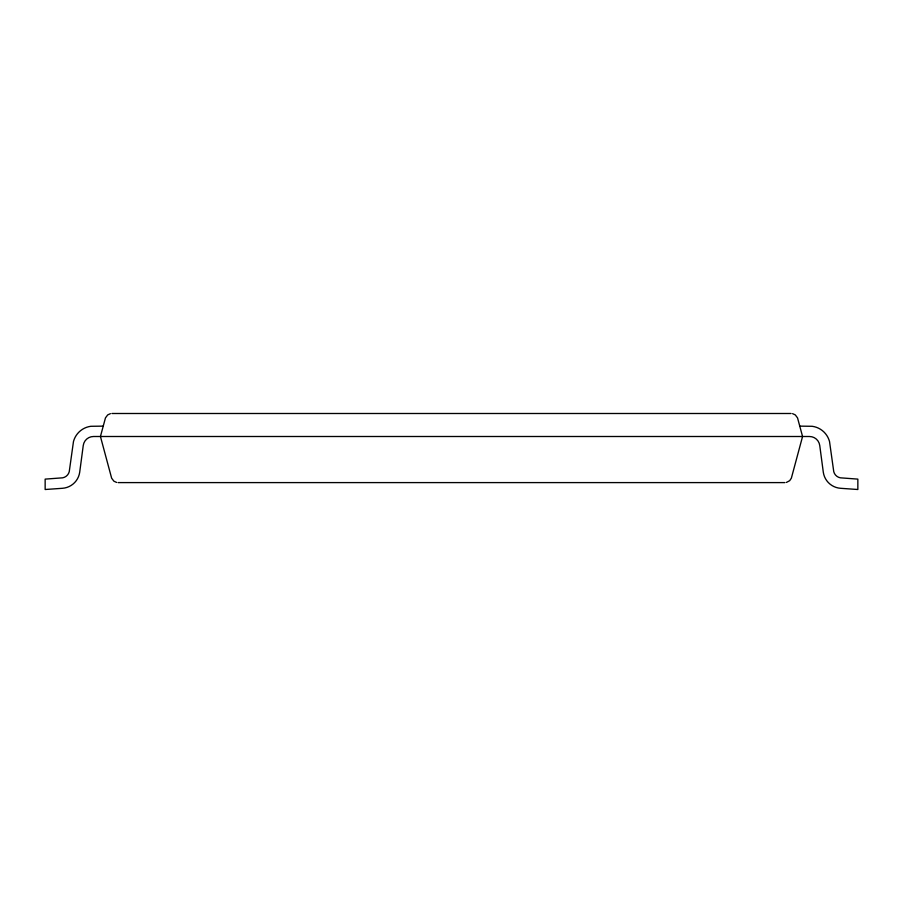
<?xml version="1.0" encoding="UTF-8"?>
<svg xmlns="http://www.w3.org/2000/svg" width="903" height="903" viewBox="0 0 903 903"><rect width="100%" height="100%" fill="white"/><g stroke="black" fill="none" stroke-linecap="round" stroke-linejoin="round"><path stroke-width="1.35" d="M110.414 413.653L107.694 414.917L105.459 417.897L100.436 436.499L111.645 478.195L113.88 481.175L116.589 482.439M786.411 482.439L789.685 480.678L791.355 478.195L802.564 436.499L797.541 417.897L795.306 414.917L792.586 413.653M111.904 413.495L791.096 413.495M103.213 426.137L90.819 426.295A20.758 20.758 0 0 0 73.482 441.499L69.238 471.693A8.398 8.398 0 0 1 62.646 477.822L45.15 479.121L45.15 489.505L62.431 488.297A18.771 18.771 0 0 0 79.701 472.235L83.245 445.518A10.362 10.362 0 0 1 93.528 436.499L809.472 436.499A10.362 10.362 0 0 1 819.755 445.518L823.299 472.235A18.771 18.771 0 0 0 840.569 488.297L857.85 489.505L857.85 479.121L840.354 477.822A8.398 8.398 0 0 1 833.762 471.693L829.518 441.499A20.758 20.758 0 0 0 812.181 426.295L799.787 426.137M118.09 482.597L784.91 482.597"/></g></svg>
